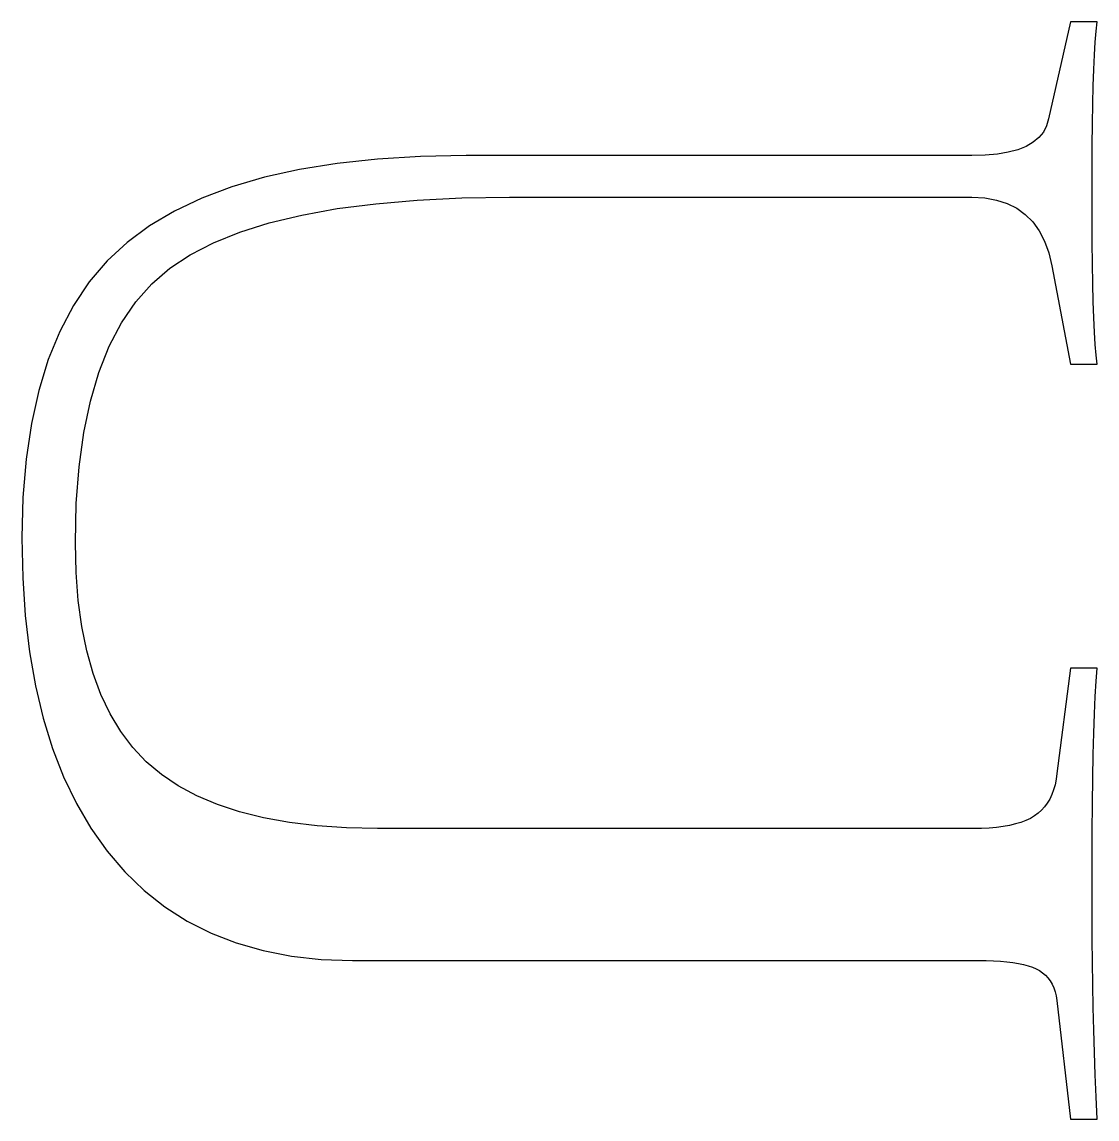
# Model space of a CAD drawing. Header units: millimetres. Extents: x -105 to 105, y -148 to 148.
# Drawn here: x 30.949 to 33.436, y 55.889 to 58.426 of the extents above; entities that cross this region are included whole.
import ezdxf

# ---------------------------------------------------------------- set-up
doc = ezdxf.new("R2010")
doc.units = ezdxf.units.MM
doc.layers.get('0').update_dxf_attribs({"lineweight": 18})

msp = doc.modelspace()

# ---------------------------------------------------------------- linework, layer by layer
at = {"color": 7, "lineweight": 30, "ltscale": 0.005738}
msp.add_line((33.3742, 58.4265), (33.324, 58.2025), dxfattribs=at)
at = {"color": 7, "lineweight": 30, "ltscale": 0.001544}
for p, q in [((33.436, 58.4265), (33.3742, 58.4265)), ((33.3742, 57.6348), (33.436, 57.6348)), ((33.436, 56.932), (33.3742, 56.932)), ((33.3742, 55.8893), (33.436, 55.8893))]:
    msp.add_line(p, q, dxfattribs=at)
at = {"color": 7, "lineweight": 30, "ltscale": 0.000638162}
msp.add_line((33.4318, 58.3797), (33.4338, 58.4051), dxfattribs=at)
at = {"color": 7, "lineweight": 30, "ltscale": 0.000536496}
msp.add_line((33.4338, 58.4051), (33.436, 58.4265), dxfattribs=at)
at = {"color": 7, "lineweight": 30, "ltscale": 0.000739995}
msp.add_line((33.4301, 58.3501), (33.4318, 58.3797), dxfattribs=at)
at = {"color": 7, "lineweight": 30, "ltscale": 0.000841624}
msp.add_line((33.4286, 58.3165), (33.4301, 58.3501), dxfattribs=at)
at = {"color": 7, "lineweight": 30, "ltscale": 0.000943702}
msp.add_line((33.4273, 58.2788), (33.4286, 58.3165), dxfattribs=at)
at = {"color": 7, "lineweight": 30, "ltscale": 0.001046}
msp.add_line((33.4263, 58.237), (33.4273, 58.2788), dxfattribs=at)
at = {"color": 7, "lineweight": 30, "ltscale": 0.001148}
msp.add_line((33.4255, 58.191), (33.4263, 58.237), dxfattribs=at)
at = {"color": 7, "lineweight": 30, "ltscale": 0.000419323}
msp.add_line((33.324, 58.2025), (33.3194, 58.1864), dxfattribs=at)
at = {"color": 7, "lineweight": 30, "ltscale": 0.000406746}
msp.add_line((33.3194, 58.1864), (33.312, 58.1719), dxfattribs=at)
at = {"color": 7, "lineweight": 30, "ltscale": 0.00125}
msp.add_line((33.4249, 58.141), (33.4255, 58.191), dxfattribs=at)
at = {"color": 7, "lineweight": 30, "ltscale": 0.000433405}
msp.add_line((33.3015, 58.1592), (33.2882, 58.1481), dxfattribs=at)
at = {"color": 7, "lineweight": 30, "ltscale": 0.000411754}
msp.add_line((33.312, 58.1719), (33.3015, 58.1592), dxfattribs=at)
at = {"color": 7, "lineweight": 30, "ltscale": 0.000573427}
msp.add_line((33.2526, 58.1311), (33.2305, 58.1252), dxfattribs=at)
at = {"color": 7, "lineweight": 30, "ltscale": 0.000517324}
msp.add_line((33.2719, 58.1388), (33.2526, 58.1311), dxfattribs=at)
at = {"color": 7, "lineweight": 30, "ltscale": 0.000469749}
msp.add_line((33.2882, 58.1481), (33.2719, 58.1388), dxfattribs=at)
at = {"color": 7, "lineweight": 30, "ltscale": 0.001353}
msp.add_line((33.4245, 58.0869), (33.4249, 58.141), dxfattribs=at)
at = {"color": 7, "lineweight": 30, "ltscale": 0.002345}
msp.add_line((31.7719, 58.1095), (31.6786, 58.0995), dxfattribs=at)
at = {"color": 7, "lineweight": 30, "ltscale": 0.002485}
msp.add_line((31.8711, 58.1155), (31.7719, 58.1095), dxfattribs=at)
at = {"color": 7, "lineweight": 30, "ltscale": 0.00263}
msp.add_line((31.9763, 58.1176), (31.8711, 58.1155), dxfattribs=at)
at = {"color": 7, "lineweight": 30, "ltscale": 0.029253}
msp.add_line((33.1464, 58.1176), (31.9763, 58.1176), dxfattribs=at)
at = {"color": 7, "lineweight": 30, "ltscale": 0.000774673}
msp.add_line((33.1773, 58.1184), (33.1464, 58.1176), dxfattribs=at)
at = {"color": 7, "lineweight": 30, "ltscale": 0.00070327}
msp.add_line((33.2054, 58.121), (33.1773, 58.1184), dxfattribs=at)
at = {"color": 7, "lineweight": 30, "ltscale": 0.000636823}
msp.add_line((33.2305, 58.1252), (33.2054, 58.121), dxfattribs=at)
at = {"color": 7, "lineweight": 30, "ltscale": 0.002084}
for p, q in [((31.5913, 58.0854), (31.51, 58.0673)), ((30.971, 57.4975), (30.9588, 57.415))]:
    msp.add_line(p, q, dxfattribs=at)
at = {"color": 7, "lineweight": 30, "ltscale": 0.002211}
msp.add_line((31.6786, 58.0995), (31.5913, 58.0854), dxfattribs=at)
at = {"color": 7, "lineweight": 30, "ltscale": 0.001455}
msp.add_line((33.4244, 58.0287), (33.4245, 58.0869), dxfattribs=at)
at = {"color": 7, "lineweight": 30, "ltscale": 0.001964}
msp.add_line((31.51, 58.0673), (31.4345, 58.0453), dxfattribs=at)
at = {"color": 7, "lineweight": 30, "ltscale": 0.001856}
msp.add_line((31.4345, 58.0453), (31.3651, 58.0192), dxfattribs=at)
at = {"color": 7, "lineweight": 30, "ltscale": 0.001454}
msp.add_line((33.4245, 57.9706), (33.4244, 58.0287), dxfattribs=at)
at = {"color": 7, "lineweight": 30, "ltscale": 0.001757}
msp.add_line((31.3651, 58.0192), (31.3016, 57.989), dxfattribs=at)
at = {"color": 7, "lineweight": 30, "ltscale": 0.002245}
msp.add_line((31.6784, 57.9948), (31.7675, 58.0062), dxfattribs=at)
at = {"color": 7, "lineweight": 30, "ltscale": 0.00241}
msp.add_line((31.7675, 58.0062), (31.8636, 58.0144), dxfattribs=at)
at = {"color": 7, "lineweight": 30, "ltscale": 0.002579}
msp.add_line((31.8636, 58.0144), (31.9666, 58.0194), dxfattribs=at)
at = {"color": 7, "lineweight": 30, "ltscale": 0.002751}
msp.add_line((31.9666, 58.0194), (32.0767, 58.021), dxfattribs=at)
at = {"color": 7, "lineweight": 30, "ltscale": 0.026743}
msp.add_line((32.0767, 58.021), (33.1464, 58.021), dxfattribs=at)
at = {"color": 7, "lineweight": 30, "ltscale": 0.000742627}
msp.add_line((33.1464, 58.021), (33.176, 58.0194), dxfattribs=at)
at = {"color": 7, "lineweight": 30, "ltscale": 0.000690087}
msp.add_line((33.176, 58.0194), (33.2032, 58.0147), dxfattribs=at)
at = {"color": 7, "lineweight": 30, "ltscale": 0.000648136}
msp.add_line((33.2032, 58.0147), (33.2279, 58.0068), dxfattribs=at)
at = {"color": 7, "lineweight": 30, "ltscale": 0.000621405}
msp.add_line((33.2279, 58.0068), (33.2502, 57.9957), dxfattribs=at)
at = {"color": 7, "lineweight": 30, "ltscale": 0.001674}
msp.add_line((31.3016, 57.989), (31.244, 57.9549), dxfattribs=at)
at = {"color": 7, "lineweight": 30, "ltscale": 0.00193}
msp.add_line((31.5213, 57.9619), (31.5964, 57.98), dxfattribs=at)
at = {"color": 7, "lineweight": 30, "ltscale": 0.002085}
msp.add_line((31.5964, 57.98), (31.6784, 57.9948), dxfattribs=at)
at = {"color": 7, "lineweight": 30, "ltscale": 0.000609394}
msp.add_line((33.2502, 57.9957), (33.2699, 57.9814), dxfattribs=at)
at = {"color": 7, "lineweight": 30, "ltscale": 0.000613796}
msp.add_line((33.2699, 57.9814), (33.2872, 57.964), dxfattribs=at)
at = {"color": 7, "lineweight": 30, "ltscale": 0.001605}
msp.add_line((31.244, 57.9549), (31.1923, 57.9167), dxfattribs=at)
at = {"color": 7, "lineweight": 30, "ltscale": 0.001784}
msp.add_line((31.4532, 57.9406), (31.5213, 57.9619), dxfattribs=at)
at = {"color": 7, "lineweight": 30, "ltscale": 0.000634117}
msp.add_line((33.2872, 57.964), (33.3021, 57.9434), dxfattribs=at)
at = {"color": 7, "lineweight": 30, "ltscale": 0.00135}
msp.add_line((33.4249, 57.9166), (33.4245, 57.9706), dxfattribs=at)
at = {"color": 7, "lineweight": 30, "ltscale": 0.001647}
msp.add_line((31.3921, 57.916), (31.4532, 57.9406), dxfattribs=at)
at = {"color": 7, "lineweight": 30, "ltscale": 0.000669515}
msp.add_line((33.3021, 57.9434), (33.3144, 57.9197), dxfattribs=at)
at = {"color": 7, "lineweight": 30, "ltscale": 0.001578}
msp.add_line((31.1923, 57.9167), (31.1461, 57.8738), dxfattribs=at)
at = {"color": 7, "lineweight": 30, "ltscale": 0.001523}
msp.add_line((31.3379, 57.8881), (31.3921, 57.916), dxfattribs=at)
at = {"color": 7, "lineweight": 30, "ltscale": 0.0007167}
msp.add_line((33.3144, 57.9197), (33.3243, 57.8928), dxfattribs=at)
at = {"color": 7, "lineweight": 30, "ltscale": 0.001245}
msp.add_line((33.4255, 57.8668), (33.4249, 57.9166), dxfattribs=at)
at = {"color": 7, "lineweight": 30, "ltscale": 0.001596}
msp.add_line((31.1461, 57.8738), (31.1047, 57.8251), dxfattribs=at)
at = {"color": 7, "lineweight": 30, "ltscale": 0.001412}
msp.add_line((31.2908, 57.8569), (31.3379, 57.8881), dxfattribs=at)
at = {"color": 7, "lineweight": 30, "ltscale": 0.000774582}
msp.add_line((33.3243, 57.8928), (33.3317, 57.8627), dxfattribs=at)
at = {"color": 7, "lineweight": 30, "ltscale": 0.001371}
msp.add_line((31.2494, 57.821), (31.2908, 57.8569), dxfattribs=at)
at = {"color": 7, "lineweight": 30, "ltscale": 0.005794}
msp.add_line((33.3317, 57.8627), (33.3742, 57.6348), dxfattribs=at)
at = {"color": 7, "lineweight": 30, "ltscale": 0.001142}
msp.add_line((33.4263, 57.8211), (33.4255, 57.8668), dxfattribs=at)
at = {"color": 7, "lineweight": 30, "ltscale": 0.001635}
msp.add_line((31.1047, 57.8251), (31.0682, 57.7709), dxfattribs=at)
at = {"color": 7, "lineweight": 30, "ltscale": 0.001402}
msp.add_line((31.2123, 57.779), (31.2494, 57.821), dxfattribs=at)
at = {"color": 7, "lineweight": 30, "ltscale": 0.001037}
msp.add_line((33.4273, 57.7797), (33.4263, 57.8211), dxfattribs=at)
at = {"color": 7, "lineweight": 30, "ltscale": 0.001693}
msp.add_line((31.0682, 57.7709), (31.0366, 57.711), dxfattribs=at)
at = {"color": 7, "lineweight": 30, "ltscale": 0.001456}
msp.add_line((31.1795, 57.7308), (31.2123, 57.779), dxfattribs=at)
at = {"color": 7, "lineweight": 30, "ltscale": 0.000933409}
msp.add_line((33.4286, 57.7423), (33.4273, 57.7797), dxfattribs=at)
at = {"color": 7, "lineweight": 30, "ltscale": 0.001532}
msp.add_line((31.1512, 57.6765), (31.1795, 57.7308), dxfattribs=at)
at = {"color": 7, "lineweight": 30, "ltscale": 0.000829049}
msp.add_line((33.4301, 57.7092), (33.4286, 57.7423), dxfattribs=at)
at = {"color": 7, "lineweight": 30, "ltscale": 0.00177}
msp.add_line((31.0366, 57.711), (31.0099, 57.6455), dxfattribs=at)
at = {"color": 7, "lineweight": 30, "ltscale": 0.000725525}
msp.add_line((33.4318, 57.6802), (33.4301, 57.7092), dxfattribs=at)
at = {"color": 7, "lineweight": 30, "ltscale": 0.001626}
msp.add_line((31.1272, 57.616), (31.1512, 57.6765), dxfattribs=at)
at = {"color": 7, "lineweight": 30, "ltscale": 0.000621618}
msp.add_line((33.4338, 57.6555), (33.4318, 57.6802), dxfattribs=at)
at = {"color": 7, "lineweight": 30, "ltscale": 0.001862}
msp.add_line((31.0099, 57.6455), (30.988, 57.5743), dxfattribs=at)
at = {"color": 7, "lineweight": 30, "ltscale": 0.000518474}
msp.add_line((33.436, 57.6348), (33.4338, 57.6555), dxfattribs=at)
at = {"color": 7, "lineweight": 30, "ltscale": 0.001736}
msp.add_line((31.1075, 57.5494), (31.1272, 57.616), dxfattribs=at)
at = {"color": 7, "lineweight": 30, "ltscale": 0.001967}
msp.add_line((30.988, 57.5743), (30.971, 57.4975), dxfattribs=at)
at = {"color": 7, "lineweight": 30, "ltscale": 0.001858}
msp.add_line((31.0923, 57.4767), (31.1075, 57.5494), dxfattribs=at)
at = {"color": 7, "lineweight": 30, "ltscale": 0.001991}
msp.add_line((31.0813, 57.3978), (31.0923, 57.4767), dxfattribs=at)
at = {"color": 7, "lineweight": 30, "ltscale": 0.00221}
msp.add_line((30.9588, 57.415), (30.9515, 57.3269), dxfattribs=at)
at = {"color": 7, "lineweight": 30, "ltscale": 0.002131}
msp.add_line((31.0748, 57.3128), (31.0813, 57.3978), dxfattribs=at)
at = {"color": 7, "lineweight": 30, "ltscale": 0.002344}
msp.add_line((30.9515, 57.3269), (30.949, 57.2332), dxfattribs=at)
at = {"color": 7, "lineweight": 30, "ltscale": 0.00228}
msp.add_line((31.0726, 57.2216), (31.0748, 57.3128), dxfattribs=at)
at = {"color": 7, "lineweight": 30, "ltscale": 0.002302}
msp.add_line((30.949, 57.2332), (30.951, 57.1412), dxfattribs=at)
at = {"color": 7, "lineweight": 30, "ltscale": 0.001708}
msp.add_line((31.0743, 57.1533), (31.0726, 57.2216), dxfattribs=at)
at = {"color": 7, "lineweight": 30, "ltscale": 0.002197}
msp.add_line((30.951, 57.1412), (30.9569, 57.0535), dxfattribs=at)
at = {"color": 7, "lineweight": 30, "ltscale": 0.001614}
msp.add_line((31.0792, 57.0889), (31.0743, 57.1533), dxfattribs=at)
at = {"color": 7, "lineweight": 30, "ltscale": 0.001525}
msp.add_line((31.0874, 57.0285), (31.0792, 57.0889), dxfattribs=at)
at = {"color": 7, "lineweight": 30, "ltscale": 0.002097}
msp.add_line((30.9569, 57.0535), (30.9668, 56.9702), dxfattribs=at)
at = {"color": 7, "lineweight": 30, "ltscale": 0.001441}
msp.add_line((31.0989, 56.972), (31.0874, 57.0285), dxfattribs=at)
at = {"color": 7, "lineweight": 30, "ltscale": 0.002004}
msp.add_line((30.9668, 56.9702), (30.9806, 56.8912), dxfattribs=at)
at = {"color": 7, "lineweight": 30, "ltscale": 0.001365}
for p, q in [((31.1137, 56.9195), (31.0989, 56.972)), ((33.4263, 56.6776), (33.4273, 56.7322))]:
    msp.add_line(p, q, dxfattribs=at)
at = {"color": 7, "lineweight": 30, "ltscale": 0.001297}
msp.add_line((31.1317, 56.8708), (31.1137, 56.9195), dxfattribs=at)
at = {"color": 7, "lineweight": 30, "ltscale": 0.006131}
msp.add_line((33.3742, 56.932), (33.3433, 56.6887), dxfattribs=at)
at = {"color": 7, "lineweight": 30, "ltscale": 0.000758066}
msp.add_line((33.4338, 56.9018), (33.436, 56.932), dxfattribs=at)
at = {"color": 7, "lineweight": 30, "ltscale": 0.001916}
msp.add_line((30.9806, 56.8912), (30.9983, 56.8166), dxfattribs=at)
at = {"color": 7, "lineweight": 30, "ltscale": 0.000878928}
msp.add_line((33.4318, 56.8667), (33.4338, 56.9018), dxfattribs=at)
at = {"color": 7, "lineweight": 30, "ltscale": 0.001238}
msp.add_line((31.1531, 56.8262), (31.1317, 56.8708), dxfattribs=at)
at = {"color": 7, "lineweight": 30, "ltscale": 0.001}
msp.add_line((33.4301, 56.8267), (33.4318, 56.8667), dxfattribs=at)
at = {"color": 7, "lineweight": 30, "ltscale": 0.001837}
msp.add_line((30.9983, 56.8166), (31.0199, 56.7464), dxfattribs=at)
at = {"color": 7, "lineweight": 30, "ltscale": 0.00119}
msp.add_line((31.1777, 56.7854), (31.1531, 56.8262), dxfattribs=at)
at = {"color": 7, "lineweight": 30, "ltscale": 0.001121}
msp.add_line((33.4286, 56.7819), (33.4301, 56.8267), dxfattribs=at)
at = {"color": 7, "lineweight": 30, "ltscale": 0.001155}
msp.add_line((31.2056, 56.7486), (31.1777, 56.7854), dxfattribs=at)
at = {"color": 7, "lineweight": 30, "ltscale": 0.001243}
msp.add_line((33.4273, 56.7322), (33.4286, 56.7819), dxfattribs=at)
at = {"color": 7, "lineweight": 30, "ltscale": 0.001767}
msp.add_line((31.0199, 56.7464), (31.0455, 56.6805), dxfattribs=at)
at = {"color": 7, "lineweight": 30, "ltscale": 0.001132}
msp.add_line((31.2367, 56.7158), (31.2056, 56.7486), dxfattribs=at)
at = {"color": 7, "lineweight": 30, "ltscale": 0.00114}
msp.add_line((31.2716, 56.6864), (31.2367, 56.7158), dxfattribs=at)
at = {"color": 7, "lineweight": 30, "ltscale": 0.001706}
msp.add_line((31.0455, 56.6805), (31.0751, 56.6191), dxfattribs=at)
at = {"color": 7, "lineweight": 30, "ltscale": 0.001175}
msp.add_line((31.3106, 56.6601), (31.2716, 56.6864), dxfattribs=at)
at = {"color": 7, "lineweight": 30, "ltscale": 0.00034071}
msp.add_line((33.3433, 56.6887), (33.3414, 56.6752), dxfattribs=at)
at = {"color": 7, "lineweight": 30, "ltscale": 0.001225}
msp.add_line((31.3538, 56.637), (31.3106, 56.6601), dxfattribs=at)
at = {"color": 7, "lineweight": 30, "ltscale": 0.000308813}
msp.add_line((33.3388, 56.6625), (33.3354, 56.6507), dxfattribs=at)
at = {"color": 7, "lineweight": 30, "ltscale": 0.000324063}
msp.add_line((33.3414, 56.6752), (33.3388, 56.6625), dxfattribs=at)
at = {"color": 7, "lineweight": 30, "ltscale": 0.001486}
msp.add_line((33.4255, 56.6182), (33.4263, 56.6776), dxfattribs=at)
at = {"color": 7, "lineweight": 30, "ltscale": 0.001285}
msp.add_line((31.4011, 56.6169), (31.3538, 56.637), dxfattribs=at)
at = {"color": 7, "lineweight": 30, "ltscale": 0.000274154}
msp.add_line((33.3264, 56.6293), (33.3208, 56.6199), dxfattribs=at)
at = {"color": 7, "lineweight": 30, "ltscale": 0.000283429}
msp.add_line((33.3313, 56.6396), (33.3264, 56.6293), dxfattribs=at)
at = {"color": 7, "lineweight": 30, "ltscale": 0.000294856}
msp.add_line((33.3354, 56.6507), (33.3313, 56.6396), dxfattribs=at)
at = {"color": 7, "lineweight": 30, "ltscale": 0.001656}
msp.add_line((31.0751, 56.6191), (31.1086, 56.5619), dxfattribs=at)
at = {"color": 7, "lineweight": 30, "ltscale": 0.001354}
msp.add_line((31.4525, 56.5999), (31.4011, 56.6169), dxfattribs=at)
at = {"color": 7, "lineweight": 30, "ltscale": 0.000263356}
msp.add_line((33.3145, 56.6113), (33.3075, 56.6034), dxfattribs=at)
at = {"color": 7, "lineweight": 30, "ltscale": 0.000267352}
msp.add_line((33.3208, 56.6199), (33.3145, 56.6113), dxfattribs=at)
at = {"color": 7, "lineweight": 30, "ltscale": 0.001607}
for p, q in [((33.4249, 56.5539), (33.4255, 56.6182)), ((31.6316, 56.5675), (31.5678, 56.5752))]:
    msp.add_line(p, q, dxfattribs=at)
at = {"color": 7, "lineweight": 30, "ltscale": 0.001431}
msp.add_line((31.5081, 56.586), (31.4525, 56.5999), dxfattribs=at)
at = {"color": 7, "lineweight": 30, "ltscale": 0.001517}
msp.add_line((31.5678, 56.5752), (31.5081, 56.586), dxfattribs=at)
at = {"color": 7, "lineweight": 30, "ltscale": 0.000307557}
msp.add_line((33.2713, 56.5798), (33.2598, 56.5755), dxfattribs=at)
at = {"color": 7, "lineweight": 30, "ltscale": 0.000288473}
msp.add_line((33.2818, 56.5847), (33.2713, 56.5798), dxfattribs=at)
at = {"color": 7, "lineweight": 30, "ltscale": 0.000272268}
msp.add_line((33.2912, 56.5902), (33.2818, 56.5847), dxfattribs=at)
at = {"color": 7, "lineweight": 30, "ltscale": 0.000263242}
msp.add_line((33.2997, 56.5964), (33.2912, 56.5902), dxfattribs=at)
at = {"color": 7, "lineweight": 30, "ltscale": 0.000261867}
msp.add_line((33.3075, 56.6034), (33.2997, 56.5964), dxfattribs=at)
at = {"color": 7, "lineweight": 30, "ltscale": 0.001617}
msp.add_line((31.1086, 56.5619), (31.146, 56.5091), dxfattribs=at)
at = {"color": 7, "lineweight": 30, "ltscale": 0.001702}
msp.add_line((31.6995, 56.5628), (31.6316, 56.5675), dxfattribs=at)
at = {"color": 7, "lineweight": 30, "ltscale": 0.001802}
msp.add_line((31.7716, 56.5613), (31.6995, 56.5628), dxfattribs=at)
at = {"color": 7, "lineweight": 30, "ltscale": 0.034466}
msp.add_line((33.1502, 56.5613), (31.7716, 56.5613), dxfattribs=at)
at = {"color": 7, "lineweight": 30, "ltscale": 0.000470027}
msp.add_line((33.169, 56.5616), (33.1502, 56.5613), dxfattribs=at)
at = {"color": 7, "lineweight": 30, "ltscale": 0.000443801}
msp.add_line((33.1867, 56.5624), (33.169, 56.5616), dxfattribs=at)
at = {"color": 7, "lineweight": 30, "ltscale": 0.000419626}
msp.add_line((33.2035, 56.5639), (33.1867, 56.5624), dxfattribs=at)
at = {"color": 7, "lineweight": 30, "ltscale": 0.000394687}
msp.add_line((33.2191, 56.5659), (33.2035, 56.5639), dxfattribs=at)
at = {"color": 7, "lineweight": 30, "ltscale": 0.000371224}
msp.add_line((33.2337, 56.5685), (33.2191, 56.5659), dxfattribs=at)
at = {"color": 7, "lineweight": 30, "ltscale": 0.0003487}
msp.add_line((33.2473, 56.5717), (33.2337, 56.5685), dxfattribs=at)
at = {"color": 7, "lineweight": 30, "ltscale": 0.000326633}
msp.add_line((33.2598, 56.5755), (33.2473, 56.5717), dxfattribs=at)
at = {"color": 7, "lineweight": 30, "ltscale": 0.001729}
msp.add_line((33.4245, 56.4847), (33.4249, 56.5539), dxfattribs=at)
at = {"color": 7, "lineweight": 30, "ltscale": 0.001581}
msp.add_line((31.146, 56.5091), (31.1871, 56.4611), dxfattribs=at)
at = {"color": 7, "lineweight": 30, "ltscale": 0.001851}
msp.add_line((33.4244, 56.4107), (33.4245, 56.4847), dxfattribs=at)
at = {"color": 7, "lineweight": 30, "ltscale": 0.001549}
msp.add_line((31.1871, 56.4611), (31.2317, 56.4181), dxfattribs=at)
at = {"color": 7, "lineweight": 30, "ltscale": 0.001531}
msp.add_line((31.2317, 56.4181), (31.2798, 56.3801), dxfattribs=at)
at = {"color": 7, "lineweight": 30, "ltscale": 0.001329}
msp.add_line((33.4245, 56.3575), (33.4244, 56.4107), dxfattribs=at)
at = {"color": 7, "lineweight": 30, "ltscale": 0.001529}
msp.add_line((31.2798, 56.3801), (31.3314, 56.3473), dxfattribs=at)
at = {"color": 7, "lineweight": 30, "ltscale": 0.001324}
msp.add_line((33.4249, 56.3046), (33.4245, 56.3575), dxfattribs=at)
at = {"color": 7, "lineweight": 30, "ltscale": 0.001541}
msp.add_line((31.3314, 56.3473), (31.3864, 56.3194), dxfattribs=at)
at = {"color": 7, "lineweight": 30, "ltscale": 0.001569}
msp.add_line((31.3864, 56.3194), (31.4449, 56.2967), dxfattribs=at)
at = {"color": 7, "lineweight": 30, "ltscale": 0.001318}
msp.add_line((33.4255, 56.2518), (33.4249, 56.3046), dxfattribs=at)
at = {"color": 7, "lineweight": 30, "ltscale": 0.001612}
msp.add_line((31.4449, 56.2967), (31.5069, 56.279), dxfattribs=at)
at = {"color": 7, "lineweight": 30, "ltscale": 0.001667}
msp.add_line((31.5069, 56.279), (31.5723, 56.2663), dxfattribs=at)
at = {"color": 7, "lineweight": 30, "ltscale": 0.001734}
msp.add_line((31.5723, 56.2663), (31.6413, 56.2587), dxfattribs=at)
at = {"color": 7, "lineweight": 30, "ltscale": 0.001811}
msp.add_line((31.6413, 56.2587), (31.7137, 56.2562), dxfattribs=at)
at = {"color": 7, "lineweight": 30, "ltscale": 0.036204}
msp.add_line((31.7137, 56.2562), (33.1618, 56.2562), dxfattribs=at)
at = {"color": 7, "lineweight": 30, "ltscale": 0.000450162}
msp.add_line((33.1618, 56.2562), (33.1798, 56.256), dxfattribs=at)
at = {"color": 7, "lineweight": 30, "ltscale": 0.000424442}
msp.add_line((33.1798, 56.256), (33.1968, 56.2554), dxfattribs=at)
at = {"color": 7, "lineweight": 30, "ltscale": 0.000398979}
msp.add_line((33.1968, 56.2554), (33.2127, 56.2545), dxfattribs=at)
at = {"color": 7, "lineweight": 30, "ltscale": 0.000373842}
msp.add_line((33.2127, 56.2545), (33.2276, 56.2531), dxfattribs=at)
at = {"color": 7, "lineweight": 30, "ltscale": 0.000349094}
msp.add_line((33.2276, 56.2531), (33.2415, 56.2514), dxfattribs=at)
at = {"color": 7, "lineweight": 30, "ltscale": 0.000324039}
msp.add_line((33.2415, 56.2514), (33.2543, 56.2493), dxfattribs=at)
at = {"color": 7, "lineweight": 30, "ltscale": 0.000301106}
msp.add_line((33.2543, 56.2493), (33.266, 56.2467), dxfattribs=at)
at = {"color": 7, "lineweight": 30, "ltscale": 0.001312}
msp.add_line((33.4263, 56.1994), (33.4255, 56.2518), dxfattribs=at)
at = {"color": 7, "lineweight": 30, "ltscale": 0.000277477}
msp.add_line((33.266, 56.2467), (33.2767, 56.2438), dxfattribs=at)
at = {"color": 7, "lineweight": 30, "ltscale": 0.00025538}
msp.add_line((33.2767, 56.2438), (33.2864, 56.2406), dxfattribs=at)
at = {"color": 7, "lineweight": 30, "ltscale": 0.00023452}
msp.add_line((33.2864, 56.2406), (33.2951, 56.2369), dxfattribs=at)
at = {"color": 7, "lineweight": 30, "ltscale": 0.000221121}
msp.add_line((33.2951, 56.2369), (33.3028, 56.2327), dxfattribs=at)
at = {"color": 7, "lineweight": 30, "ltscale": 0.000216075}
msp.add_line((33.3028, 56.2327), (33.3099, 56.2278), dxfattribs=at)
at = {"color": 7, "lineweight": 30, "ltscale": 0.000213793}
msp.add_line((33.3099, 56.2278), (33.3164, 56.2222), dxfattribs=at)
at = {"color": 7, "lineweight": 30, "ltscale": 0.000214466}
msp.add_line((33.3164, 56.2222), (33.3222, 56.2159), dxfattribs=at)
at = {"color": 7, "lineweight": 30, "ltscale": 0.000217446}
msp.add_line((33.3222, 56.2159), (33.3274, 56.2089), dxfattribs=at)
at = {"color": 7, "lineweight": 30, "ltscale": 0.000222252}
msp.add_line((33.3274, 56.2089), (33.3319, 56.2012), dxfattribs=at)
at = {"color": 7, "lineweight": 30, "ltscale": 0.000230609}
msp.add_line((33.3319, 56.2012), (33.3357, 56.1928), dxfattribs=at)
at = {"color": 7, "lineweight": 30, "ltscale": 0.001306}
msp.add_line((33.4273, 56.1471), (33.4263, 56.1994), dxfattribs=at)
at = {"color": 7, "lineweight": 30, "ltscale": 0.000240264}
msp.add_line((33.3357, 56.1928), (33.3389, 56.1838), dxfattribs=at)
at = {"color": 7, "lineweight": 30, "ltscale": 0.000252404}
msp.add_line((33.3389, 56.1838), (33.3414, 56.174), dxfattribs=at)
at = {"color": 7, "lineweight": 30, "ltscale": 0.000265794}
msp.add_line((33.3414, 56.174), (33.3433, 56.1635), dxfattribs=at)
at = {"color": 7, "lineweight": 30, "ltscale": 0.006898}
msp.add_line((33.3433, 56.1635), (33.3742, 55.8893), dxfattribs=at)
at = {"color": 7, "lineweight": 30, "ltscale": 0.001301}
msp.add_line((33.4286, 56.0951), (33.4273, 56.1471), dxfattribs=at)
at = {"color": 7, "lineweight": 30, "ltscale": 0.001295}
msp.add_line((33.4301, 56.0433), (33.4286, 56.0951), dxfattribs=at)
at = {"color": 7, "lineweight": 30, "ltscale": 0.001289}
msp.add_line((33.4318, 55.9918), (33.4301, 56.0433), dxfattribs=at)
at = {"color": 7, "lineweight": 30, "ltscale": 0.001284}
msp.add_line((33.4338, 55.9404), (33.4318, 55.9918), dxfattribs=at)
at = {"color": 7, "lineweight": 30, "ltscale": 0.001278}
msp.add_line((33.436, 55.8893), (33.4338, 55.9404), dxfattribs=at)

doc.saveas('drawing.dxf')
